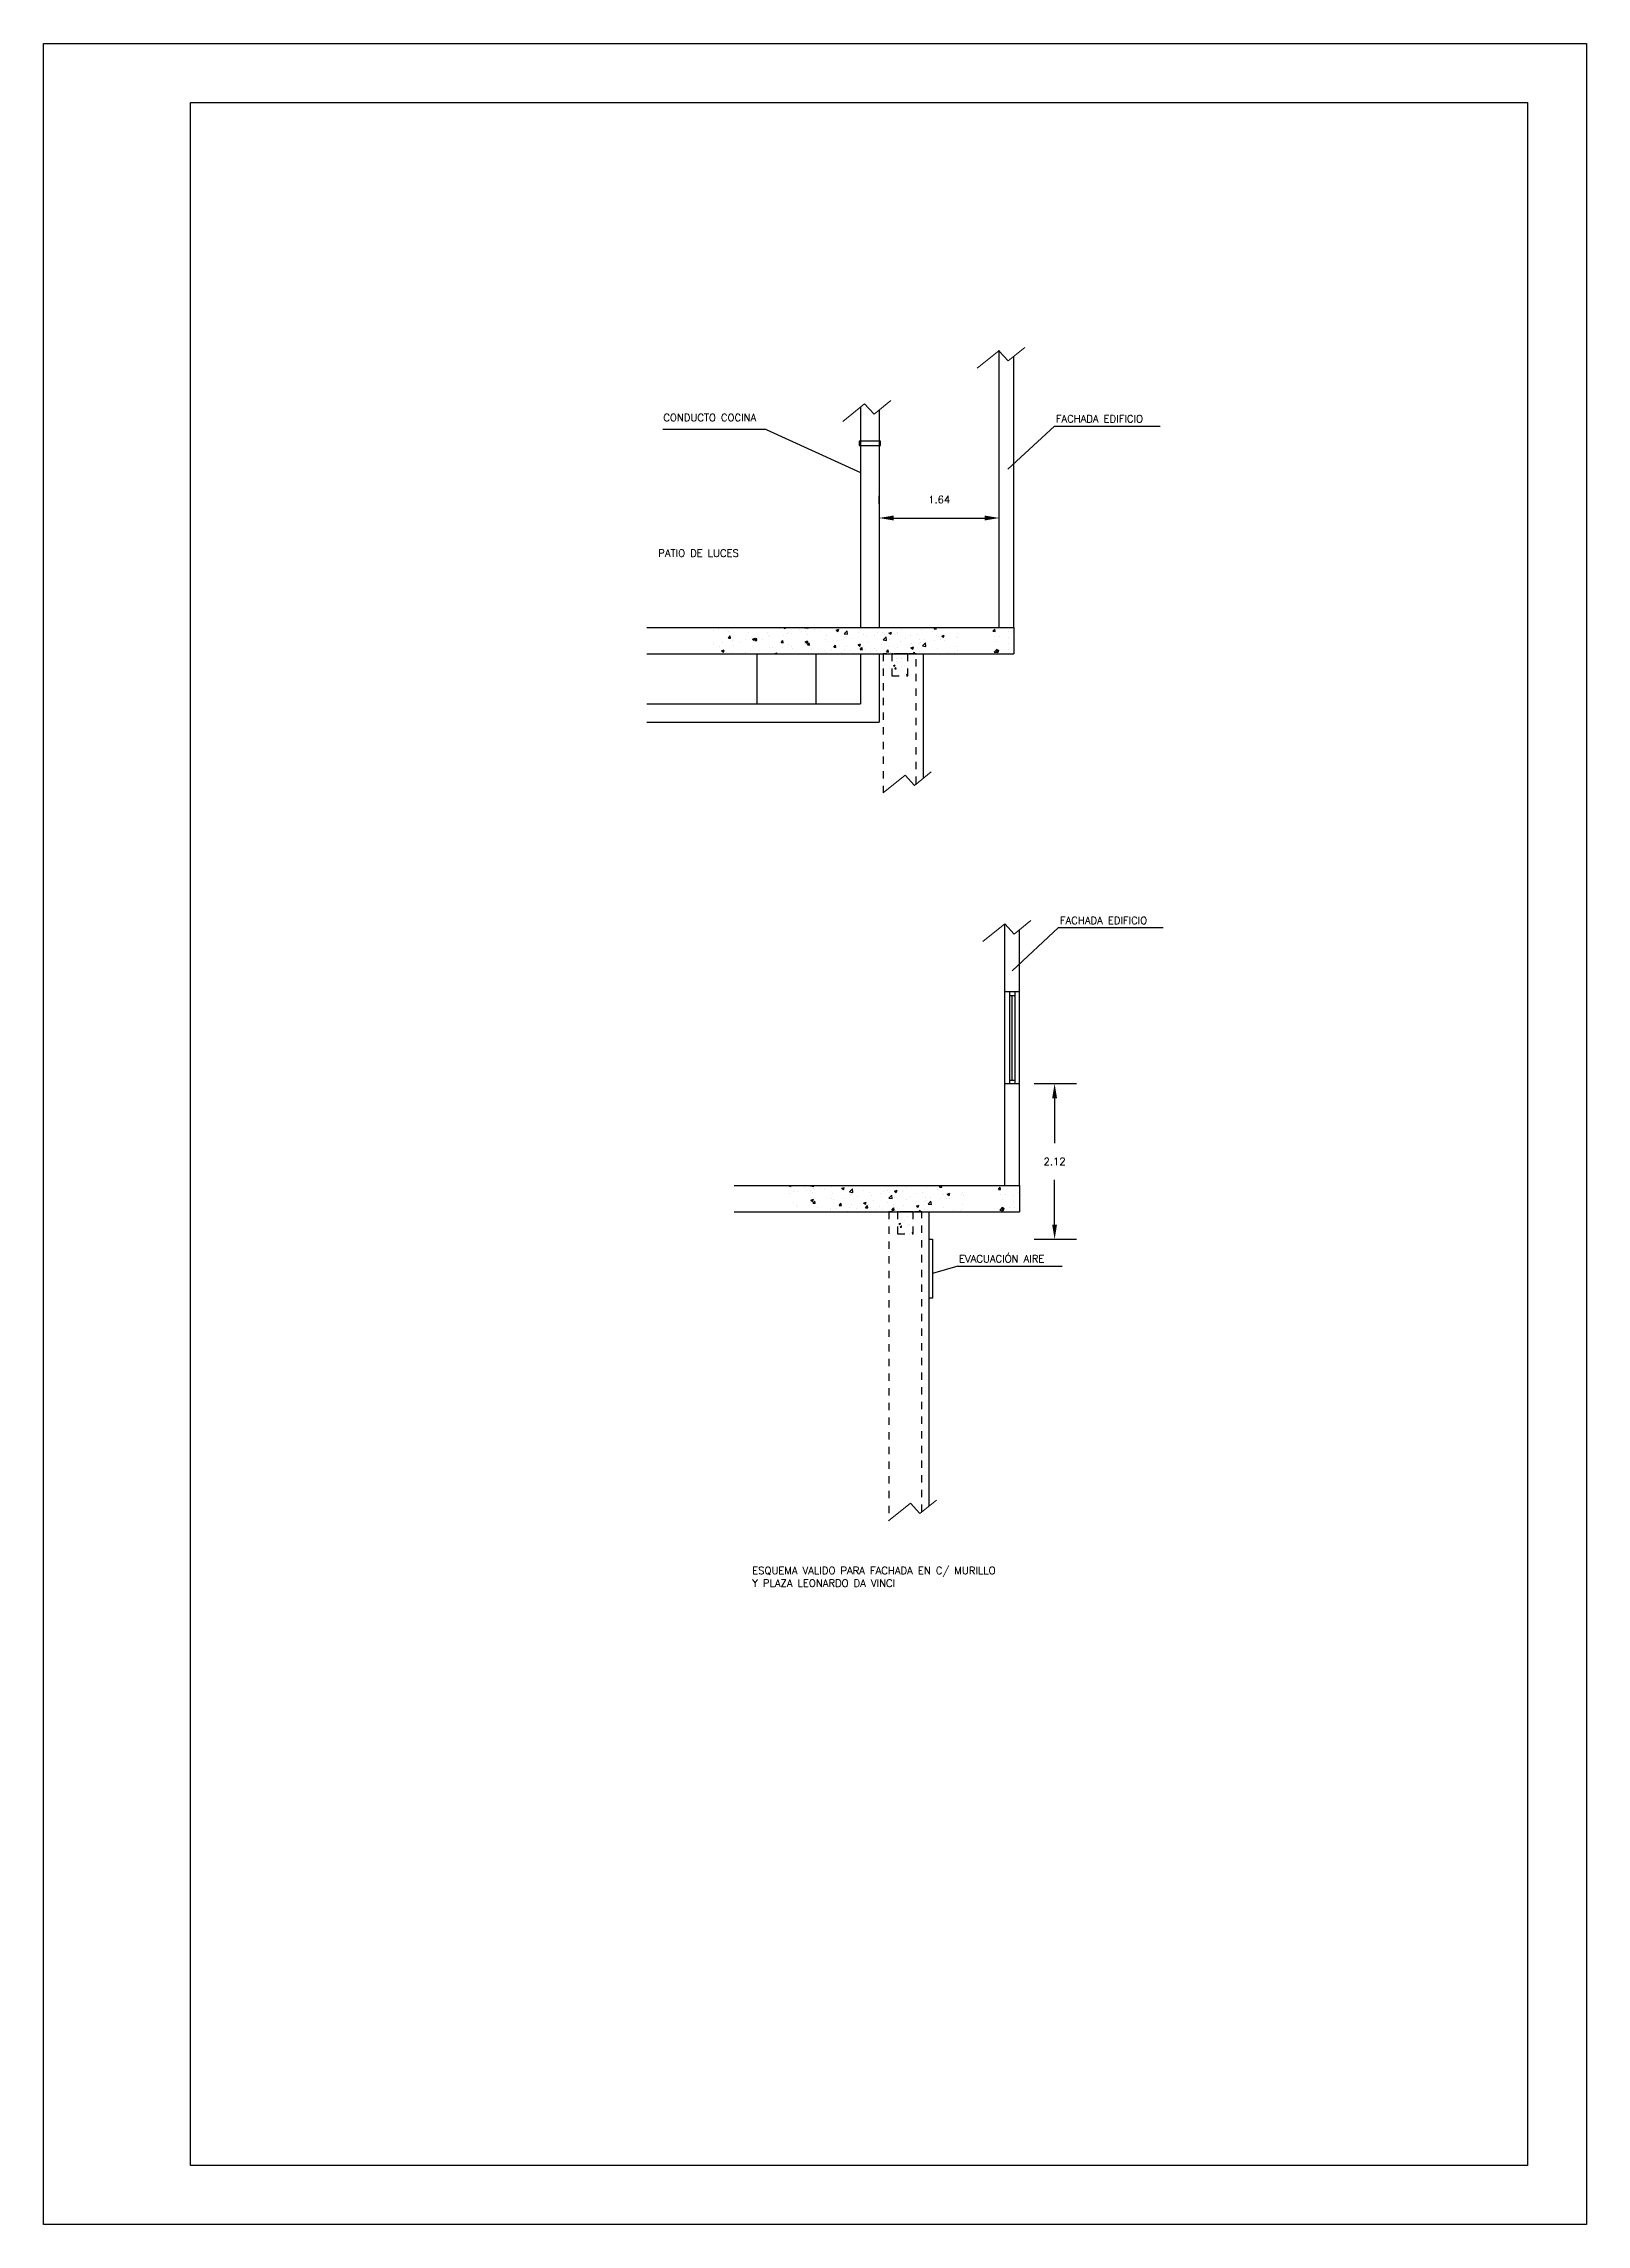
# Model space of a CAD drawing. Extents: x 33.7 to 63.4, y -76.7 to 11.5.
# Drawn here: x 33.68 to 54.68, y -76.68 to -46.98 of the extents above; entities that cross this region are included whole.
import ezdxf

# ---------------------------------------------------------------- set-up
doc = ezdxf.new("R2010")
doc.units = 0
doc.header["$LTSCALE"] = 0.375
doc.linetypes.add('RAYITAS2', pattern=[0.1875, 0.125, -0.0625])
doc.layers.get('0').update_dxf_attribs({"linetype": 'CONTINUOUS'})
doc.layers.get('Defpoints').update_dxf_attribs({"linetype": 'CONTINUOUS'})
for name, color, linetype in [('CARPINTERIA', 44, 'CONTINUOUS'), ('COTAS_P00', 8, 'CONTINUOUS'), ('FORMATO', 3, 'CONTINUOUS'), ('MUROS', 3, 'CONTINUOUS'), ('PILARES', 2, 'CONTINUOUS')]:
    doc.layers.add(name, color=color, linetype=linetype)
doc.layers.add('NTE_P00', color=7, linetype='CONTINUOUS', lineweight=0)
doc.styles.get("Standard").update_dxf_attribs({"font": 'simplex', "height": 0.1})
doc.dimstyles.new('miguel', dxfattribs={"dimtxt": 0.2, "dimasz": 0.2, "dimexe": 0.3, "dimexo": 0.2, "dimgap": 0.2, "dimtad": 1, "dimtih": 1, "dimzin": 0, "dimdsep": 46, "dimtxsty": 'Standard', "dimcen": 2.5, "dimclrd": 1, "dimclre": 1, "dimclrt": 2, "dimadec": 0, "dimazin": 0, "dimtfac": 1, "dimtdec": 4, "dimtmove": 0, "dimatfit": 3, "dimfxl": 1, "dimtvp": 1, "dimtolj": 1, "dimtzin": 0, "dimarcsym": 0})

# ---------------------------------------------------------------- blocks, each defined once
blk = doc.blocks.new('*D63')
at = {"layer": 'COTAS_P00', "color": 1, "lineweight": -2}
for p, q in [((47.16, -61.144), (47.738, -61.144)), ((47.438, -61.344), (47.438, -61.955)), ((47.438, -63.065), (47.438, -62.455)), ((47.16, -63.265), (47.738, -63.265))]:
    blk.add_line(p, q, dxfattribs=at)
at = {"layer": 'COTAS_P00', "color": 1}
for points in [[(47.405, -61.344), (47.471, -61.344), (47.438, -61.144)], [(47.405, -63.065), (47.471, -63.065), (47.438, -63.265)]]:
    blk.add_solid(points, dxfattribs=at)
at = {"layer": 'Defpoints', "color": 0}
for p in [(46.96, -61.144), (46.96, -63.265), (47.438, -63.265)]:
    blk.add_point(p, dxfattribs=at)
at = {"layer": 'COTAS_P00', "color": 2, "insert": (47.438, -62.205), "char_height": 0.1, "attachment_point": 5}
blk.add_mtext('\\A1;2.12', dxfattribs=at)
blk = doc.blocks.new('*D64')
at = {"layer": 'COTAS_P00', "color": 1, "lineweight": -2}
for p, q in [((45.048, -53.251), (45.048, -53.142)), ((46.685, -53.251), (46.685, -53.142)), ((45.248, -53.442), (46.485, -53.442))]:
    blk.add_line(p, q, dxfattribs=at)
at = {"layer": 'COTAS_P00', "color": 1}
for points in [[(45.248, -53.408), (45.248, -53.475), (45.048, -53.442)], [(46.485, -53.408), (46.485, -53.475), (46.685, -53.442)]]:
    blk.add_solid(points, dxfattribs=at)
at = {"layer": 'Defpoints', "color": 0}
for p in [(45.048, -53.451), (46.685, -53.442), (46.685, -53.451)]:
    blk.add_point(p, dxfattribs=at)
at = {"layer": 'COTAS_P00', "color": 2, "insert": (45.867, -53.192), "char_height": 0.1, "attachment_point": 5}
blk.add_mtext('\\A1;1.64', dxfattribs=at)

msp = doc.modelspace()

# ---------------------------------------------------------------- linework, layer by layer
at = {"color": 0}
for p, q in [((43.047, -54.936), (43.047, -54.936)), ((43.056, -54.94), (43.056, -54.94)), ((43.431, -54.939), (43.431, -54.939)), ((43.749, -54.931), (43.771, -54.946)), ((43.771, -54.946), (43.776, -54.931)), ((44.039, -54.936), (44.044, -54.931)), ((44.039, -54.936), (44.084, -54.943)), ((44.084, -54.943), (44.082, -54.931)), ((44.329, -54.934), (44.329, -54.934)), ((44.332, -54.943), (44.332, -54.943)), ((45.746, -54.941), (45.746, -54.941)), ((45.797, -54.952), (45.814, -54.931)), ((45.827, -54.954), (45.823, -54.931)), ((46.061, -54.941), (46.061, -54.941)), ((42.791, -55.144), (42.791, -55.144)), ((42.797, -54.977), (42.797, -54.977)), ((42.798, -55.17), (42.798, -55.17)), ((42.858, -54.961), (42.858, -54.961)), ((42.874, -55.193), (42.874, -55.193)), ((42.905, -55.251), (42.94, -55.238)), ((42.916, -55.133), (42.916, -55.133)), ((42.93, -55.268), (42.941, -55.238)), ((42.975, -54.968), (42.975, -54.968)), ((42.997, -55.077), (43.022, -55.048)), ((42.997, -55.077), (43.027, -55.079)), ((43.003, -54.983), (43.003, -54.983)), ((43.027, -55.079), (43.022, -55.048)), ((43.05, -55.106), (43.05, -55.106)), ((43.065, -55.182), (43.065, -55.182)), ((43.166, -55.143), (43.166, -55.143)), ((43.231, -55.092), (43.231, -55.092)), ((43.269, -54.995), (43.269, -54.995)), ((43.301, -55.238), (43.301, -55.238)), ((43.307, -55.071), (43.307, -55.071)), ((43.326, -55.09), (43.361, -55.077)), ((43.326, -55.09), (43.35, -55.107)), ((43.331, -55.193), (43.331, -55.193)), ((43.351, -55.107), (43.361, -55.077)), ((43.356, -55.108), (43.38, -55.079)), ((43.356, -55.108), (43.386, -55.111)), ((43.357, -55.075), (43.357, -55.075)), ((43.386, -55.111), (43.38, -55.079)), ((43.458, -55.093), (43.458, -55.093)), ((43.536, -55.006), (43.536, -55.006)), ((43.546, -55.05), (43.546, -55.05)), ((43.554, -55.206), (43.554, -55.206)), ((43.56, -55.039), (43.56, -55.039)), ((43.598, -55.204), (43.598, -55.204)), ((43.698, -54.95), (43.698, -54.95)), ((43.715, -55.139), (43.739, -55.111)), ((43.715, -55.139), (43.745, -55.142)), ((43.73, -55.206), (43.73, -55.206)), ((43.745, -55.142), (43.739, -55.111)), ((43.749, -55.043), (43.749, -55.043)), ((43.803, -55.017), (43.803, -55.017)), ((43.813, -55.168), (43.813, -55.168)), ((43.819, -55.002), (43.819, -55.002)), ((43.855, -55.19), (43.855, -55.19)), ((43.862, -55.009), (43.862, -55.009)), ((43.865, -55.216), (43.865, -55.216)), ((43.965, -54.961), (43.965, -54.961)), ((43.987, -54.992), (43.987, -54.992)), ((44.041, -54.993), (44.041, -54.993)), ((44.044, -55.13), (44.079, -55.117)), ((44.044, -55.13), (44.069, -55.147)), ((44.045, -55.165), (44.045, -55.165)), ((44.069, -55.147), (44.079, -55.117)), ((44.07, -55.029), (44.07, -55.029)), ((44.07, -55.133), (44.07, -55.133)), ((44.073, -55.171), (44.097, -55.142)), ((44.073, -55.171), (44.103, -55.173)), ((44.076, -54.966), (44.076, -54.966)), ((44.103, -55.173), (44.098, -55.142)), ((44.132, -55.227), (44.132, -55.227)), ((44.176, -54.967), (44.176, -54.967)), ((44.232, -54.973), (44.232, -54.973)), ((44.312, -55.241), (44.312, -55.241)), ((44.322, -55.101), (44.322, -55.101)), ((44.337, -55.04), (44.337, -55.04)), ((44.36, -55.123), (44.36, -55.123)), ((44.399, -55.238), (44.399, -55.238)), ((44.432, -55.202), (44.456, -55.173)), ((44.432, -55.202), (44.462, -55.205)), ((44.462, -55.205), (44.456, -55.174)), ((44.464, -54.969), (44.499, -54.956)), ((44.464, -54.969), (44.489, -54.986)), ((44.486, -55.107), (44.486, -55.107)), ((44.489, -54.986), (44.499, -54.956)), ((44.499, -54.984), (44.499, -54.984)), ((44.573, -55.018), (44.612, -54.978)), ((44.573, -55.018), (44.617, -55.025)), ((44.576, -55.23), (44.576, -55.23)), ((44.582, -55.063), (44.582, -55.063)), ((44.603, -55.191), (44.603, -55.191)), ((44.604, -55.051), (44.604, -55.051)), ((44.617, -55.025), (44.612, -54.978)), ((44.675, -55.082), (44.675, -55.082)), ((44.763, -55.17), (44.798, -55.157)), ((44.763, -55.17), (44.788, -55.187)), ((44.765, -54.995), (44.765, -54.995)), ((44.788, -55.187), (44.798, -55.157)), ((44.791, -55.233), (44.815, -55.205)), ((44.791, -55.233), (44.82, -55.236)), ((44.821, -55.236), (44.815, -55.205)), ((44.833, -55.195), (44.833, -55.195)), ((44.839, -55.028), (44.839, -55.028)), ((44.859, -55.237), (44.859, -55.237)), ((44.871, -55.062), (44.871, -55.062)), ((44.895, -55.141), (44.895, -55.141)), ((44.984, -55.221), (44.984, -55.221)), ((44.991, -55.04), (44.991, -55.04)), ((45.032, -55.006), (45.032, -55.006)), ((45.085, -55.163), (45.085, -55.163)), ((45.091, -54.996), (45.091, -54.996)), ((45.106, -55.101), (45.145, -55.061)), ((45.106, -55.101), (45.151, -55.108)), ((45.116, -55.024), (45.116, -55.024)), ((45.138, -55.074), (45.138, -55.074)), ((45.151, -55.108), (45.146, -55.061)), ((45.149, -55.265), (45.173, -55.236)), ((45.179, -55.268), (45.173, -55.236)), ((45.174, -55.196), (45.174, -55.196)), ((45.183, -55.009), (45.218, -54.996)), ((45.183, -55.009), (45.208, -55.026)), ((45.187, -55.091), (45.187, -55.091)), ((45.208, -55.026), (45.218, -54.996)), ((45.299, -55.018), (45.299, -55.018)), ((45.305, -54.999), (45.305, -54.999)), ((45.306, -55.201), (45.306, -55.201)), ((45.345, -55.125), (45.345, -55.125)), ((45.351, -54.959), (45.351, -54.959)), ((45.405, -55.085), (45.405, -55.085)), ((45.478, -55.041), (45.478, -55.041)), ((45.481, -55.21), (45.516, -55.197)), ((45.481, -55.21), (45.506, -55.227)), ((45.49, -55.154), (45.49, -55.154)), ((45.506, -55.227), (45.516, -55.197)), ((45.566, -55.029), (45.566, -55.029)), ((45.598, -55.151), (45.598, -55.151)), ((45.602, -55.09), (45.602, -55.09)), ((45.615, -55.138), (45.615, -55.138)), ((45.621, -54.957), (45.621, -54.957)), ((45.64, -55.184), (45.679, -55.143)), ((45.64, -55.184), (45.685, -55.191)), ((45.672, -55.096), (45.672, -55.096)), ((45.685, -55.191), (45.679, -55.143)), ((45.77, -54.991), (45.77, -54.991)), ((45.797, -54.952), (45.827, -54.954)), ((45.804, -55.113), (45.804, -55.113)), ((45.833, -55.04), (45.833, -55.04)), ((45.848, -55.224), (45.848, -55.224)), ((45.854, -55.058), (45.854, -55.058)), ((45.89, -55.101), (45.89, -55.101)), ((45.901, -55.049), (45.936, -55.036)), ((45.901, -55.049), (45.926, -55.066)), ((45.926, -55.066), (45.936, -55.036)), ((45.939, -55.107), (45.939, -55.107)), ((46.1, -55.052), (46.1, -55.052)), ((46.108, -55.187), (46.108, -55.187)), ((46.114, -55.02), (46.114, -55.02)), ((46.12, -55.071), (46.12, -55.071)), ((46.599, -54.983), (46.623, -54.954)), ((46.599, -54.983), (46.628, -54.986)), ((46.617, -55.267), (46.655, -55.226)), ((46.629, -54.986), (46.623, -54.954)), ((46.624, -55.051), (46.624, -55.051)), ((46.643, -55.25), (46.678, -55.237)), ((46.648, -55.119), (46.648, -55.119)), ((46.661, -55.274), (46.656, -55.226)), ((46.668, -55.267), (46.678, -55.237)), ((46.688, -55.055), (46.688, -55.055)), ((46.746, -55.227), (46.746, -55.227)), ((46.807, -55.152), (46.807, -55.152)), ((46.81, -55.063), (46.81, -55.063)), ((46.814, -54.985), (46.814, -54.985)), ((46.815, -55.226), (46.815, -55.226)), ((46.877, -55.03), (46.877, -55.03)), ((42.905, -55.251), (42.93, -55.268)), ((43.044, -55.273), (43.044, -55.273)), ((43.1, -55.289), (43.1, -55.289)), ((43.225, -55.273), (43.225, -55.273)), ((43.414, -55.248), (43.414, -55.248)), ((43.626, -55.291), (43.659, -55.278)), ((43.655, -55.291), (43.659, -55.278)), ((44.316, -55.267), (44.316, -55.267)), ((44.543, -55.279), (44.543, -55.279)), ((44.666, -55.249), (44.666, -55.249)), ((44.933, -55.261), (44.933, -55.261)), ((45.015, -55.251), (45.015, -55.251)), ((45.149, -55.265), (45.179, -55.267)), ((45.2, -55.272), (45.2, -55.272)), ((45.245, -55.45), (45.266, -55.442)), ((45.245, -55.45), (45.259, -55.46)), ((45.26, -55.46), (45.266, -55.442)), ((45.263, -55.497), (45.277, -55.48)), ((45.263, -55.497), (45.28, -55.498)), ((45.281, -55.498), (45.277, -55.48)), ((45.278, -55.47), (45.278, -55.47)), ((45.279, -55.5), (45.279, -55.5)), ((45.282, -55.362), (45.282, -55.362)), ((45.282, -55.4), (45.282, -55.4)), ((45.286, -55.3), (45.286, -55.3)), ((45.293, -55.43), (45.293, -55.43)), ((45.321, -55.409), (45.321, -55.409)), ((45.356, -55.47), (45.356, -55.47)), ((45.357, -55.352), (45.357, -55.352)), ((45.392, -55.455), (45.392, -55.455)), ((45.434, -55.477), (45.434, -55.477)), ((45.467, -55.283), (45.467, -55.283)), ((45.512, -55.291), (45.532, -55.268)), ((45.536, -55.291), (45.532, -55.268)), ((45.596, -55.256), (45.596, -55.256)), ((45.988, -55.269), (45.988, -55.269)), ((46.081, -55.276), (46.081, -55.276)), ((46.113, -55.252), (46.113, -55.252)), ((46.617, -55.267), (46.661, -55.274)), ((46.643, -55.25), (46.668, -55.267)), ((45.233, -55.582), (45.233, -55.582)), ((45.308, -55.588), (45.308, -55.588)), ((45.313, -55.573), (45.313, -55.573)), ((45.394, -55.589), (45.394, -55.589)), ((45.424, -55.571), (45.438, -55.565)), ((45.424, -55.571), (45.438, -55.58)), ((45.431, -55.577), (45.431, -55.577)), ((43.823, -62.533), (43.845, -62.548)), ((43.824, -62.645), (43.824, -62.645)), ((43.846, -62.548), (43.851, -62.533)), ((43.878, -62.619), (43.878, -62.619)), ((43.894, -62.604), (43.894, -62.604)), ((43.937, -62.611), (43.937, -62.611)), ((44.04, -62.563), (44.04, -62.563)), ((44.062, -62.594), (44.062, -62.594)), ((44.114, -62.538), (44.119, -62.533)), ((44.114, -62.538), (44.159, -62.545)), ((44.116, -62.595), (44.116, -62.595)), ((44.145, -62.631), (44.145, -62.631)), ((44.151, -62.568), (44.151, -62.568)), ((44.159, -62.545), (44.157, -62.533)), ((44.251, -62.569), (44.251, -62.569)), ((44.307, -62.575), (44.307, -62.575)), ((44.403, -62.536), (44.403, -62.536)), ((44.407, -62.545), (44.407, -62.545)), ((44.412, -62.642), (44.412, -62.642)), ((44.539, -62.571), (44.574, -62.558)), ((44.539, -62.571), (44.564, -62.588)), ((44.564, -62.588), (44.574, -62.558)), ((44.573, -62.586), (44.573, -62.586)), ((44.648, -62.62), (44.687, -62.58)), ((44.648, -62.62), (44.692, -62.627)), ((44.657, -62.665), (44.657, -62.665)), ((44.679, -62.653), (44.679, -62.653)), ((44.692, -62.627), (44.687, -62.58)), ((44.84, -62.597), (44.84, -62.597)), ((44.914, -62.63), (44.914, -62.63)), ((44.946, -62.664), (44.946, -62.664)), ((45.066, -62.642), (45.066, -62.642)), ((45.107, -62.609), (45.107, -62.609)), ((45.166, -62.598), (45.166, -62.598)), ((45.181, -62.703), (45.22, -62.663)), ((45.191, -62.626), (45.191, -62.626)), ((45.226, -62.71), (45.22, -62.663)), ((45.258, -62.611), (45.293, -62.598)), ((45.258, -62.611), (45.283, -62.628)), ((45.283, -62.628), (45.293, -62.598)), ((45.374, -62.62), (45.374, -62.62)), ((45.38, -62.601), (45.38, -62.601)), ((45.426, -62.561), (45.426, -62.561)), ((45.553, -62.643), (45.553, -62.643)), ((45.641, -62.631), (45.641, -62.631)), ((45.696, -62.559), (45.696, -62.559)), ((45.821, -62.543), (45.821, -62.543)), ((45.845, -62.593), (45.845, -62.593)), ((45.872, -62.554), (45.889, -62.533)), ((45.872, -62.554), (45.902, -62.556)), ((45.902, -62.556), (45.898, -62.533)), ((45.908, -62.642), (45.908, -62.642)), ((45.929, -62.66), (45.929, -62.66)), ((45.976, -62.651), (46.011, -62.638)), ((45.976, -62.651), (46.001, -62.668)), ((46.001, -62.668), (46.011, -62.638)), ((46.136, -62.543), (46.136, -62.543)), ((46.175, -62.654), (46.175, -62.654)), ((46.189, -62.622), (46.189, -62.622)), ((46.673, -62.585), (46.698, -62.556)), ((46.673, -62.585), (46.703, -62.588)), ((46.703, -62.588), (46.698, -62.556)), ((46.699, -62.653), (46.699, -62.653)), ((46.763, -62.657), (46.763, -62.657)), ((46.885, -62.665), (46.885, -62.665)), ((46.888, -62.587), (46.888, -62.587)), ((46.952, -62.632), (46.952, -62.632)), ((43.888, -62.77), (43.888, -62.77)), ((43.93, -62.792), (43.93, -62.792)), ((43.94, -62.818), (43.94, -62.818)), ((44.119, -62.732), (44.154, -62.719)), ((44.119, -62.732), (44.144, -62.749)), ((44.12, -62.767), (44.12, -62.767)), ((44.144, -62.749), (44.154, -62.719)), ((44.145, -62.735), (44.145, -62.735)), ((44.148, -62.773), (44.172, -62.744)), ((44.148, -62.773), (44.178, -62.775)), ((44.178, -62.776), (44.172, -62.744)), ((44.207, -62.829), (44.207, -62.829)), ((44.387, -62.843), (44.387, -62.843)), ((44.391, -62.869), (44.391, -62.869)), ((44.397, -62.703), (44.397, -62.703)), ((44.435, -62.725), (44.435, -62.725)), ((44.474, -62.84), (44.474, -62.84)), ((44.507, -62.804), (44.531, -62.775)), ((44.507, -62.804), (44.537, -62.807)), ((44.537, -62.807), (44.531, -62.776)), ((44.561, -62.709), (44.561, -62.709)), ((44.618, -62.881), (44.618, -62.881)), ((44.651, -62.832), (44.651, -62.832)), ((44.678, -62.793), (44.678, -62.793)), ((44.741, -62.851), (44.741, -62.851)), ((44.75, -62.684), (44.75, -62.684)), ((44.838, -62.772), (44.873, -62.759)), ((44.838, -62.772), (44.863, -62.789)), ((44.863, -62.789), (44.873, -62.759)), ((44.865, -62.836), (44.89, -62.807)), ((44.865, -62.836), (44.895, -62.838)), ((44.895, -62.838), (44.89, -62.807)), ((44.908, -62.797), (44.908, -62.797)), ((44.934, -62.839), (44.934, -62.839)), ((44.97, -62.743), (44.97, -62.743)), ((45.008, -62.863), (45.008, -62.863)), ((45.059, -62.823), (45.059, -62.823)), ((45.09, -62.853), (45.09, -62.853)), ((45.16, -62.765), (45.16, -62.765)), ((45.181, -62.703), (45.226, -62.71)), ((45.213, -62.676), (45.213, -62.676)), ((45.224, -62.867), (45.248, -62.838)), ((45.224, -62.867), (45.254, -62.87)), ((45.254, -62.87), (45.248, -62.838)), ((45.249, -62.798), (45.249, -62.798)), ((45.261, -62.693), (45.261, -62.693)), ((45.275, -62.874), (45.275, -62.874)), ((45.357, -62.964), (45.357, -62.964)), ((45.361, -62.902), (45.361, -62.902)), ((45.381, -62.803), (45.381, -62.803)), ((45.42, -62.727), (45.42, -62.727)), ((45.432, -62.954), (45.432, -62.954)), ((45.48, -62.687), (45.48, -62.687)), ((45.542, -62.885), (45.542, -62.885)), ((45.556, -62.812), (45.591, -62.799)), ((45.556, -62.812), (45.581, -62.829)), ((45.564, -62.756), (45.564, -62.756)), ((45.581, -62.829), (45.591, -62.799)), ((45.587, -62.893), (45.607, -62.87)), ((45.611, -62.893), (45.607, -62.87)), ((45.671, -62.858), (45.671, -62.858)), ((45.673, -62.753), (45.673, -62.753)), ((45.677, -62.692), (45.677, -62.692)), ((45.69, -62.74), (45.69, -62.74)), ((45.715, -62.786), (45.754, -62.745)), ((45.715, -62.786), (45.76, -62.793)), ((45.747, -62.698), (45.747, -62.698)), ((45.76, -62.793), (45.754, -62.745)), ((45.879, -62.715), (45.879, -62.715)), ((45.923, -62.826), (45.923, -62.826)), ((45.964, -62.703), (45.964, -62.703)), ((46.013, -62.71), (46.013, -62.71)), ((46.063, -62.871), (46.063, -62.871)), ((46.155, -62.878), (46.155, -62.878)), ((46.183, -62.789), (46.183, -62.789)), ((46.188, -62.854), (46.188, -62.854)), ((46.195, -62.673), (46.195, -62.673)), ((46.691, -62.869), (46.73, -62.828)), ((46.691, -62.869), (46.736, -62.876)), ((46.718, -62.852), (46.753, -62.839)), ((46.718, -62.852), (46.742, -62.869)), ((46.723, -62.721), (46.723, -62.721)), ((46.736, -62.876), (46.731, -62.828)), ((46.743, -62.869), (46.753, -62.839)), ((46.821, -62.829), (46.821, -62.829)), ((46.882, -62.754), (46.882, -62.754)), ((46.89, -62.828), (46.89, -62.828)), ((45.308, -63.185), (45.308, -63.185)), ((45.319, -63.052), (45.34, -63.044)), ((45.319, -63.052), (45.334, -63.062)), ((45.335, -63.062), (45.341, -63.044)), ((45.337, -63.099), (45.352, -63.082)), ((45.337, -63.099), (45.355, -63.1)), ((45.356, -63.101), (45.352, -63.082)), ((45.353, -63.072), (45.353, -63.072)), ((45.353, -63.102), (45.353, -63.102)), ((45.357, -63.002), (45.357, -63.002)), ((45.368, -63.032), (45.368, -63.032)), ((45.383, -63.19), (45.383, -63.19)), ((45.388, -63.175), (45.388, -63.175)), ((45.396, -63.011), (45.396, -63.011)), ((45.431, -63.072), (45.431, -63.072)), ((45.467, -63.057), (45.467, -63.057)), ((45.469, -63.191), (45.469, -63.191)), ((45.499, -63.173), (45.513, -63.167)), ((45.499, -63.173), (45.513, -63.182)), ((45.506, -63.179), (45.506, -63.179)), ((45.509, -63.079), (45.509, -63.079))]:
    msp.add_line(p, q, dxfattribs=at)
at = {"layer": 'CARPINTERIA'}
for p, q in [((46.825, -59.895), (46.825, -61.145)), ((46.825, -59.943), (46.895, -59.943)), ((46.86, -61.097), (46.86, -59.943)), ((46.895, -59.895), (46.895, -61.145)), ((46.825, -61.097), (46.895, -61.097))]:
    msp.add_line(p, q, dxfattribs=at)
at = {"layer": 'FORMATO', "color": 7, "linetype": 'ByBlock'}
msp.add_lwpolyline([(33.676, -76.681), (33.676, -46.981), (54.676, -46.981), (54.676, -76.681), (33.676, -76.681)], dxfattribs=at)
at = {"layer": 'FORMATO', "linetype": 'ByBlock'}
msp.add_lwpolyline([(35.676, -75.881), (35.676, -47.781), (53.876, -47.781), (53.876, -75.881), (35.676, -75.881)], dxfattribs=at)
at = {"layer": 'MUROS'}
for p, q in [((46.685, -54.931), (46.685, -51.158)), ((46.885, -54.931), (46.885, -51.245)), ((41.887, -54.931), (46.885, -54.931)), ((46.885, -54.931), (46.885, -55.291)), ((41.887, -55.291), (46.885, -55.291)), ((45.655, -56.975), (45.655, -55.291)), ((46.76, -62.533), (46.76, -58.969)), ((46.96, -62.533), (46.96, -59.056)), ((46.96, -59.895), (46.76, -59.895)), ((46.76, -61.144), (46.96, -61.144)), ((43.075, -62.533), (46.96, -62.533)), ((46.96, -62.533), (46.96, -62.893)), ((43.075, -62.893), (46.96, -62.893)), ((45.73, -66.893), (45.73, -62.893)), ((45.73, -63.265), (45.775, -63.265)), ((45.775, -63.265), (45.775, -64.068)), ((45.775, -64.068), (45.73, -64.068))]:
    msp.add_line(p, q, dxfattribs=at)
at = {"layer": 'MUROS', "color": 2}
for p, q in [((44.798, -51.93), (44.798, -54.931)), ((45.048, -51.971), (45.048, -54.931)), ((44.798, -55.291), (44.798, -55.971)), ((45.048, -55.291), (45.048, -56.221)), ((41.887, -55.971), (44.798, -55.971)), ((41.887, -56.221), (45.048, -56.221))]:
    msp.add_line(p, q, dxfattribs=at)
at = {"layer": 'MUROS', "color": 1}
for p, q in [((43.512, -52.235), (42.104, -52.235)), ((43.512, -52.235), (44.798, -52.824)), ((47.436, -52.189), (46.802, -52.777)), ((47.436, -52.189), (48.334, -52.189)), ((48.334, -52.189), (48.874, -52.189)), ((43.391, -55.971), (43.391, -55.291)), ((44.191, -55.971), (44.191, -55.291)), ((47.493, -59.021), (46.859, -59.609)), ((47.493, -59.021), (48.392, -59.021)), ((48.392, -59.021), (48.914, -59.021)), ((46.119, -63.629), (45.775, -63.733)), ((46.119, -63.629), (47.018, -63.629)), ((47.018, -63.629), (47.54, -63.629))]:
    msp.add_line(p, q, dxfattribs=at)
at = {"layer": 'MUROS', "color": 2}
msp.add_lwpolyline([(44.777, -52.397), (44.777, -52.454), (45.067, -52.454), (45.067, -52.397)], close=True, dxfattribs=at)
at = {"layer": 'NTE_P00', "color": 1}
for p, q in [((46.382, -51.402), (46.679, -51.163)), ((46.679, -51.163), (46.807, -51.303)), ((46.807, -51.303), (47.034, -51.118)), ((44.555, -52.126), (44.852, -51.886)), ((44.852, -51.886), (44.98, -52.027)), ((44.98, -52.027), (45.207, -51.842)), ((45.105, -57.183), (45.403, -56.943)), ((45.403, -56.943), (45.53, -57.084)), ((45.53, -57.084), (45.758, -56.899)), ((46.461, -59.21), (46.759, -58.97)), ((46.759, -58.97), (46.887, -59.111)), ((46.887, -59.111), (47.114, -58.925)), ((45.603, -67.001), (45.83, -66.816)), ((45.177, -67.1), (45.475, -66.861)), ((45.475, -66.861), (45.603, -67.001))]:
    msp.add_line(p, q, dxfattribs=at)
at = {"layer": 'PILARES', "color": 1, "linetype": 'RAYITAS2'}
for p, q in [((45.105, -55.291), (45.105, -57.183)), ((45.555, -55.291), (45.105, -55.291)), ((45.223, -55.291), (45.223, -55.591)), ((45.438, -55.291), (45.223, -55.291)), ((45.438, -55.591), (45.438, -55.291)), ((45.555, -57.064), (45.555, -55.291)), ((45.223, -55.591), (45.438, -55.591)), ((45.63, -62.893), (45.18, -62.893)), ((45.18, -62.893), (45.18, -67.098)), ((45.513, -62.893), (45.298, -62.893)), ((45.298, -62.893), (45.298, -63.193)), ((45.513, -63.193), (45.513, -62.893)), ((45.63, -66.979), (45.63, -62.893)), ((45.298, -63.193), (45.513, -63.193))]:
    msp.add_line(p, q, dxfattribs=at)

# ---------------------------------------------------------------- texts
at = {"layer": 'NTE_P00', "color": 2}
for s, p in [('CONDUCTO COCINA', (42.112, -52.125)), ('FACHADA EDIFICIO', (47.454, -52.14)), ('PATIO DE LUCES', (42.043, -53.97)), ('FACHADA EDIFICIO', (47.511, -58.972)), ('EVACUACIÓN AIRE', (46.137, -63.58)), ('ESQUEMA VALIDO PARA FACHADA EN C/ MURILLO', (43.322, -67.827)), ('Y PLAZA LEONARDO DA VINCI', (43.322, -67.998))]:
    msp.add_text(s, height=0.1, dxfattribs=at).set_placement(p)

# ---------------------------------------------------------------- dimensions: what is measured, and where the dimension line sits
at = {"layer": 'COTAS_P00'}
dim = msp.add_linear_dim(base=(46.685, -53.442), p1=(45.048, -53.451), p2=(46.685, -53.451), dimstyle='miguel', dxfattribs=at)
dim.commit()
dim.dimension.update_dxf_attribs({"geometry": '*D64', "text_midpoint": (45.867, -53.192)})
dim = msp.add_linear_dim(base=(47.438, -63.265), p1=(46.96, -61.144), p2=(46.96, -63.265), angle=90, dimstyle='miguel', dxfattribs=at)
dim.commit()
dim.dimension.update_dxf_attribs({"geometry": '*D63', "text_midpoint": (47.438, -62.205)})

doc.saveas('drawing.dxf')
